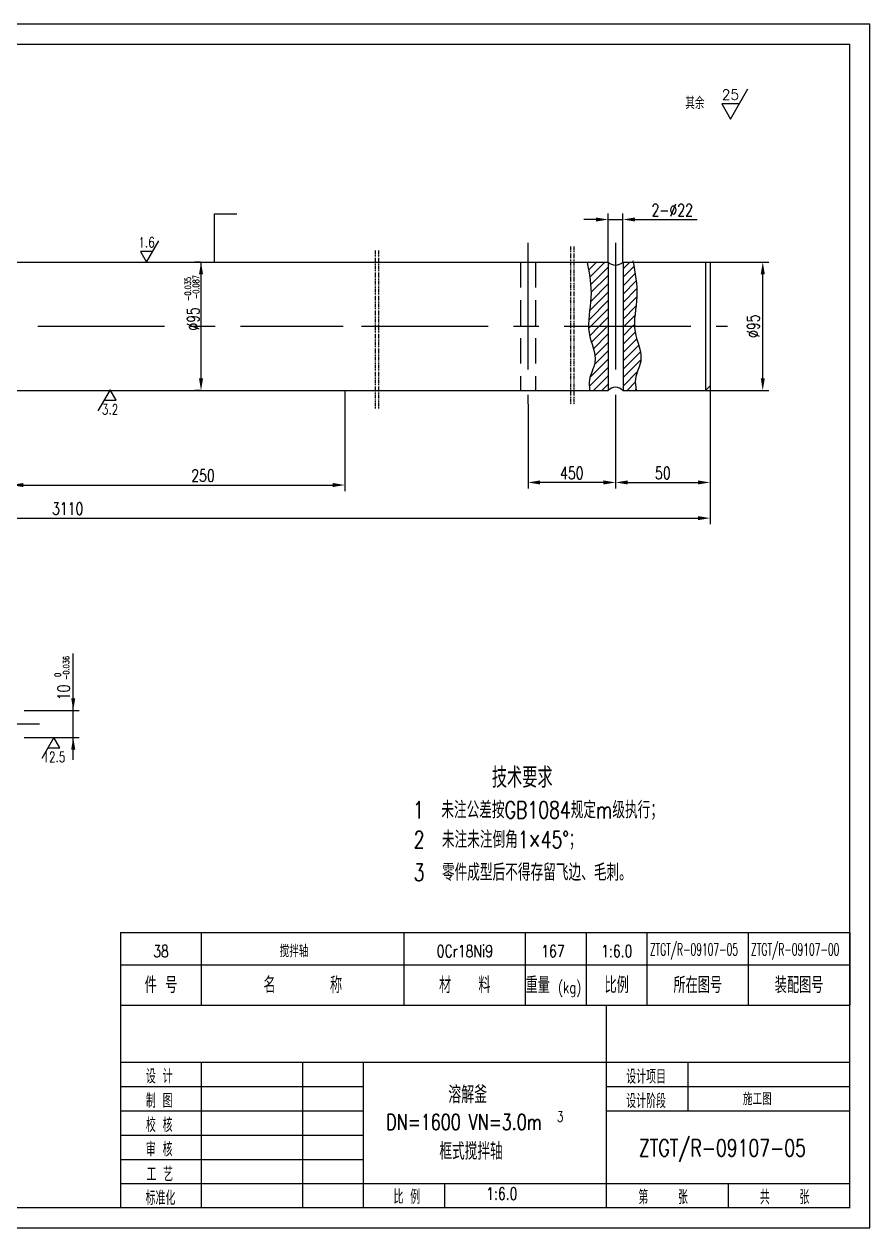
# Model space of a CAD drawing. Extents: x 6109 to 86747, y -17046 to 6992.
# Drawn here: x 43714 to 44967, y -6480 to -4698 of the extents above; entities that cross this region are included whole.
import ezdxf
from ezdxf.enums import TextEntityAlignment as Align

# ---------------------------------------------------------------- set-up
doc = ezdxf.new("R2010")
doc.units = 0
doc.header["$LTSCALE"] = 150
doc.header["$MEASUREMENT"] = 0
for name, pattern in [('CENTER', [2, 1.25, -0.25, 0.25, -0.25]), ('HIDDEN2', [0.1875, 0.125, -0.0625]), ('PHANTOM2', [1.25, 0.625, -0.125, 0.125, -0.125, 0.125, -0.125])]:
    doc.linetypes.add(name, pattern=pattern)
doc.layers.get('0').update_dxf_attribs({"linetype": 'CONTINUOUS'})
doc.layers.get('DEFPOINTS').update_dxf_attribs({"linetype": 'CONTINUOUS'})
for name, color, linetype in [('1', 7, 'CONTINUOUS'), ('3', 7, 'CONTINUOUS'), ('8', 12, 'CONTINUOUS'), ('BZ', 7, 'CONTINUOUS'), ('HGJ', 1, 'CONTINUOUS'), ('HGJY', 7, 'CONTINUOUS'), ('K1', 4, 'CONTINUOUS'), ('MXB', 7, 'CONTINUOUS')]:
    doc.layers.add(name, color=color, linetype=linetype)
doc.styles.add('HZ', font='txt', dxfattribs={"width": 0.75, "bigfont": 'hztxt'})
doc.styles.add('HZFS', font='simplex.shx', dxfattribs={"width": 0.75, "bigfont": 'hzfs.shx'})
doc.styles.get("Standard").update_dxf_attribs({"font": 'txt', "width": 0.75, "bigfont": 'hztxt.shx'})
doc.dimstyles.get("Standard").update_dxf_attribs({"dimtxt": 0.18, "dimasz": 0.18, "dimexe": 0.18, "dimexo": 0.0625, "dimgap": 0.09, "dimtad": 0, "dimtih": 1, "dimtoh": 1, "dimdec": 4, "dimzin": 0, "dimdsep": 46, "dimtxsty": 'Standard', "dimcen": 0.09, "dimadec": 0, "dimazin": 0, "dimtfac": 1, "dimtdec": 4, "dimtofl": 0, "dimtmove": 0, "dimatfit": 3, "dimfxl": 1, "dimtolj": 1, "dimtzin": 0, "dimarcsym": 0})
pattern_1 = [(45, (20363.713, -11726.219), (-6.1871843, 6.1871843), [])]

# ---------------------------------------------------------------- blocks, each defined once
blk = doc.blocks.new('*D380')
at = {"color": 0, "lineweight": -2}
for p, q in [((44730.1, -5234), (44730.1, -5385.4)), ((44590.1, -5260.4), (44590.1, -5385.4)), ((44608.1, -5376.4), (44712.1, -5376.4))]:
    blk.add_line(p, q, dxfattribs=at)
at = {"color": 0}
for points in [[(44608.1, -5373.4), (44608.1, -5379.4), (44590.1, -5376.4)], [(44712.1, -5373.4), (44712.1, -5379.4), (44730.1, -5376.4)]]:
    blk.add_solid(points, dxfattribs=at)
at = {"layer": 'DEFPOINTS', "color": 0}
for p in [(44730.1, -5233.3), (44590.1, -5259.8), (44730.1, -5376.4)]:
    blk.add_point(p, dxfattribs=at)
at = {"color": 0, "insert": (44660.1, -5362.4), "char_height": 18, "attachment_point": 5, "style": 'HZFS'}
blk.add_mtext('\\A1;50', dxfattribs=at)
blk = doc.blocks.new('*D377')
at = {"color": 0, "lineweight": -2}
for p, q in [((43695, -5240.7), (43695, -5389.2)), ((44189, -5240.7), (44189, -5389.2)), ((43713, -5380.2), (44171, -5380.2))]:
    blk.add_line(p, q, dxfattribs=at)
at = {"color": 0}
for points in [[(43713, -5377.2), (43713, -5383.2), (43695, -5380.2)], [(44171, -5377.2), (44171, -5383.2), (44189, -5380.2)]]:
    blk.add_solid(points, dxfattribs=at)
at = {"layer": 'DEFPOINTS', "color": 0}
for p in [(43695, -5240.1), (44189, -5240.1), (44189, -5380.2)]:
    blk.add_point(p, dxfattribs=at)
at = {"color": 0, "insert": (43979, -5366.2), "char_height": 18, "attachment_point": 5, "style": 'HZFS'}
blk.add_mtext('\\A1;250', dxfattribs=at)
blk = doc.blocks.new('*D373')
at = {"color": 0, "lineweight": -2}
for p, q in [((44460.4, -5260.4), (44460.4, -5385.4)), ((44590.1, -5303.5), (44590.1, -5385.4)), ((44572.1, -5376.4), (44478.4, -5376.4))]:
    blk.add_line(p, q, dxfattribs=at)
at = {"color": 0}
for points in [[(44478.4, -5373.4), (44478.4, -5379.4), (44460.4, -5376.4)], [(44572.1, -5373.4), (44572.1, -5379.4), (44590.1, -5376.4)]]:
    blk.add_solid(points, dxfattribs=at)
at = {"layer": 'DEFPOINTS', "color": 0}
for p in [(44460.4, -5259.8), (44590.1, -5302.9), (44460.4, -5376.4)]:
    blk.add_point(p, dxfattribs=at)
at = {"color": 0, "insert": (44525.3, -5362.4), "char_height": 18, "attachment_point": 5, "style": 'HZFS'}
blk.add_mtext('\\A1;450', dxfattribs=at)
blk = doc.blocks.new('*D362')
at = {"color": 0, "lineweight": -2}
for p, q in [((44730.1, -5319.7), (44730.1, -5438.2)), ((42827, -5369.1), (42827, -5438.2)), ((42845, -5429.2), (44712.1, -5429.2))]:
    blk.add_line(p, q, dxfattribs=at)
at = {"color": 0}
for points in [[(42845, -5426.2), (42845, -5432.2), (42827, -5429.2)], [(44712.1, -5426.2), (44712.1, -5432.2), (44730.1, -5429.2)]]:
    blk.add_solid(points, dxfattribs=at)
at = {"layer": 'DEFPOINTS', "color": 0}
for p in [(44730.1, -5319.1), (42827, -5368.5), (44730.1, -5429.2)]:
    blk.add_point(p, dxfattribs=at)
at = {"color": 0, "insert": (43778.6, -5415.2), "char_height": 18, "attachment_point": 5, "style": 'HZFS'}
blk.add_mtext('\\A1;3110', dxfattribs=at)
blk = doc.blocks.new('*D379')
at = {"color": 0, "lineweight": -2}
for p, q in [((44691.1, -5050.1), (44817.1, -5050.1)), ((44808.1, -5222.1), (44808.1, -5068.1)), ((44706.3, -5240.1), (44817.1, -5240.1))]:
    blk.add_line(p, q, dxfattribs=at)
at = {"color": 0}
for points in [[(44805.1, -5068.1), (44811.1, -5068.1), (44808.1, -5050.1)], [(44805.1, -5222.1), (44811.1, -5222.1), (44808.1, -5240.1)]]:
    blk.add_solid(points, dxfattribs=at)
at = {"layer": 'DEFPOINTS', "color": 0}
for p in [(44690.4, -5050.1), (44808.1, -5050.1), (44705.6, -5240.1)]:
    blk.add_point(p, dxfattribs=at)
at = {"color": 0, "insert": (44794.1, -5145.1), "char_height": 18, "attachment_point": 5, "rotation": 90, "style": 'HZFS'}
blk.add_mtext('\\A1;%%c95', dxfattribs=at)
blk = doc.blocks.new('*D374')
at = {"color": 0, "lineweight": -2}
for p, q in [((44561.1, -4987.2), (44543.1, -4987.2)), ((44579.1, -5049.5), (44579.1, -4978.2)), ((44579.1, -4987.2), (44601.1, -4987.2)), ((44601.1, -5049.5), (44601.1, -4978.2)), ((44619.1, -4987.2), (44710.8, -4987.2))]:
    blk.add_line(p, q, dxfattribs=at)
at = {"color": 0}
for points in [[(44561.1, -4984.2), (44561.1, -4990.2), (44579.1, -4987.2)], [(44619.1, -4984.2), (44619.1, -4990.2), (44601.1, -4987.2)]]:
    blk.add_solid(points, dxfattribs=at)
at = {"layer": 'DEFPOINTS', "color": 0}
for p in [(44601.1, -4987.2), (44579.1, -5050.1), (44601.1, -5050.1)]:
    blk.add_point(p, dxfattribs=at)
at = {"color": 0, "insert": (44674, -4973.2), "char_height": 18, "attachment_point": 5, "style": 'HZFS'}
blk.add_mtext('\\A1;2-%%C22', dxfattribs=at)
blk = doc.blocks.new('BORDER')
for p, q in [((1, 1), (0, 1)), ((0, 1), (0, 0)), ((1, 0), (1, 1)), ((0, 0), (1, 0))]:
    blk.add_line(p, q)

msp = doc.modelspace()

# ---------------------------------------------------------------- hatches: boundary and pattern name
h = msp.add_hatch()
h.set_pattern_fill('ANSI31', color=256, scale=70, style=0)
h.set_pattern_definition(pattern_1)
edge = h.paths.add_edge_path()
edge.add_line((44616.17768, -5050.11725), (44601.14447, -5050.11725))
edge.add_line((44601.14447, -5050.11725), (44601.14447, -5145.11725))
edge.add_line((44601.14447, -5145.11725), (44618.11555, -5145.11725))
edge.add_spline(control_points=[(44618.11555, -5145.11725), (44617.4506, -5130.4683), (44624.98638, -5098.64494), (44619.33365, -5067.09646), (44616.17768, -5050.11725)], knot_values=[1.5678021213, 1.5678021213, 1.5678021213, 1.5678021213, 45.5899563437, 96.9093938391, 96.9093938391, 96.9093938391, 96.9093938391], degree=3, periodic=0)
edge = h.paths.add_edge_path()
edge.add_line((44579.14447, -5050.11725), (44547.89101, -5050.11725))
edge.add_spline(control_points=[(44547.89101, -5050.11725), (44551.13868, -5067.61576), (44556.99405, -5099.16453), (44549.73857, -5130.98185), (44550.08592, -5145.11725)], knot_values=[0, 0, 0, 0, 52.8872396168, 95.352580078, 95.352580078, 95.352580078, 95.352580078], degree=3, periodic=0)
edge.add_line((44550.08592, -5145.11725), (44579.14447, -5145.11725))
edge.add_line((44579.14447, -5145.11725), (44579.14447, -5050.11725))
h = msp.add_hatch()
h.set_pattern_fill('ANSI31', color=256, scale=70, style=0)
h.set_pattern_definition(pattern_1)
edge = h.paths.add_edge_path()
edge.add_line((44618.11555, -5145.11725), (44601.14447, -5145.11725))
edge.add_line((44601.14447, -5145.11725), (44601.14447, -5240.11725))
edge.add_line((44601.14447, -5240.11725), (44620.80086, -5240.11725))
edge.add_spline(control_points=[(44620.80086, -5240.11725), (44619.8155, -5234.37186), (44617.27247, -5219.54406), (44634.55296, -5191.89847), (44619.99207, -5165.47831), (44618.2429, -5147.92294), (44618.11555, -5145.11725)], knot_values=[96.9093938391, 96.9093938391, 96.9093938391, 96.9093938391, 114.0390541073, 141.1179057254, 185.4737544267, 193.9052514823, 193.9052514823, 193.9052514823, 193.9052514823], degree=3, periodic=0)
edge = h.paths.add_edge_path()
edge.add_line((44579.14447, -5145.11725), (44550.08592, -5145.11725))
edge.add_spline(control_points=[(44550.08592, -5145.11725), (44550.16762, -5148.44205), (44551.6893, -5166.52117), (44566.31637, -5193.47364), (44550.01802, -5220.56534), (44551.12209, -5234.89524), (44551.52443, -5240.11725)], knot_values=[95.352580078, 95.352580078, 95.352580078, 95.352580078, 105.3408908947, 149.6967395961, 176.7755912141, 192.3012860395, 192.3012860395, 192.3012860395, 192.3012860395], degree=3, periodic=0)
edge.add_line((44551.52443, -5240.11725), (44579.14447, -5240.11725))
edge.add_line((44579.14447, -5240.11725), (44579.14447, -5145.11725))

# ---------------------------------------------------------------- linework, layer by layer
for p, q in [((44966.84904, -4697.88561), (42446.84904, -4697.88561)), ((44966.84904, -6479.88561), (44966.84904, -4697.88561)), ((43996.11754, -4978.89831), (44029.13343, -4978.89831)), ((43976.10389, -5222.11725), (43976.10389, -5050.11725)), ((44936.84904, -6042.36739), (44936.84904, -6150.36739)), ((42446.84904, -6479.88561), (44966.84904, -6479.88561))]:
    msp.add_line(p, q)
at = {"color": 0, "linetype": 'ByBlock'}
for p, q in [((43996.11754, -5050.11725), (43996.11754, -4978.89831)), ((43975.47889, -5050.11725), (43967.10389, -5050.11725)), ((43975.47889, -5240.11725), (43967.10389, -5240.11725)), ((43786.8318, -5787.08272), (43786.8318, -5629.5681)), ((43714.31258, -5713.76057), (43795.8318, -5713.76057)), ((43714.31258, -5753.76057), (43795.8318, -5753.76057))]:
    msp.add_line(p, q, dxfattribs=at)
at = {"linetype": 'CENTER'}
for p, q in [((44460.37415, -5021.61725), (44460.37415, -5259.79922)), ((44590.14447, -5021.61725), (44590.14447, -5259.79922)), ((43734.53979, -5145.11725), (44145.03234, -5145.11725)), ((44145.03234, -5145.11725), (44186.40853, -5145.11725)), ((44213.99867, -5145.11725), (44755.963, -5145.11725)), ((43549.4773, -5733.76057), (43754.41616, -5733.76057))]:
    msp.add_line(p, q, dxfattribs=at)
at = {"color": 7, "linetype": 'PHANTOM2', "ltscale": 0.06}
for p, q in [((44234.09386, -5032.94523), (44234.09386, -5267.22692)), ((44239.16253, -5032.94523), (44239.16253, -5267.22692)), ((44523.14441, -5027.27091), (44523.14441, -5261.5526)), ((44528.21308, -5027.27091), (44528.21308, -5261.5526))]:
    msp.add_line(p, q, dxfattribs=at)
at = {"color": 1}
for p, q in [((43694.98986, -5050.11725), (44114.10383, -5050.11725)), ((44113.98986, -5050.11725), (44579.14447, -5050.11725)), ((44579.14447, -5050.11725), (44579.14447, -5240.11725)), ((44600.75306, -5050.11725), (44730.14447, -5050.11725)), ((44601.14447, -5050.11725), (44601.14447, -5240.11725)), ((44723.36137, -5050.11725), (44723.36137, -5240.11725)), ((44730.14447, -5050.11725), (44730.14447, -5233.33415)), ((44723.36137, -5240.11725), (44730.14447, -5233.33415)), ((43694.98986, -5240.11725), (44129.62775, -5240.11725)), ((44113.98986, -5240.11725), (44579.14447, -5240.11725)), ((44600.75306, -5240.11725), (44723.36137, -5240.11725))]:
    msp.add_line(p, q, dxfattribs=at)
at = {"linetype": 'HIDDEN2', "ltscale": 2}
for p, q in [((44449.37415, -5050.11725), (44449.37415, -5240.11725)), ((44471.37415, -5050.11725), (44471.37415, -5240.11725))]:
    msp.add_line(p, q, dxfattribs=at)
at = {"color": 1}
for centre, start, end in [((44589.94877, -5039.51464), 224.46019963, 315.53980037), ((44589.94877, -5250.71986), 44.46019963, 135.53980037)]:
    msp.add_arc(centre, 15.13764, start, end, dxfattribs=at)
for points in [[(44547.89101, -5050.11725), (44553.60066, -5102.69538), (44551.00537, -5155.08479), (44559.31041, -5198.6562), (44551.52443, -5224.59155), (44551.52443, -5240.11725)], [(44615.88822, -5048.56112), (44621.59788, -5101.13925), (44619.00258, -5153.52865), (44627.30762, -5197.10006), (44619.52164, -5223.03542), (44620.80086, -5240.11725)]]:
    msp.add_spline(points, degree=3)
at = {"color": 0, "linetype": 'ByBlock'}
for points in [[(43973.10389, -5068.11725), (43979.10389, -5068.11725), (43976.10389, -5050.11725)], [(43973.10389, -5222.11725), (43979.10389, -5222.11725), (43976.10389, -5240.11725)], [(43783.8318, -5695.76057), (43789.8318, -5695.76057), (43786.8318, -5713.76057)], [(43783.8318, -5771.76057), (43789.8318, -5771.76057), (43786.8318, -5753.76057)]]:
    msp.add_solid(points, dxfattribs=at)
at = {"layer": '1', "color": 1}
for q in [(43856.84904, -6450.36739), (44936.84904, -6150.36739)]:
    msp.add_line((43856.84904, -6150.36739), q, dxfattribs=at)
at = {"layer": '3'}
for p, q in [((44576.84904, -6450.36739), (44576.84904, -6150.36739)), ((43856.84904, -6234.36739), (44936.84904, -6234.36739)), ((43976.84904, -6450.36739), (43976.84904, -6234.36739)), ((44126.84904, -6450.36739), (44126.84904, -6234.36739)), ((44216.84904, -6450.36739), (44216.84904, -6234.36739)), ((44697.13342, -6234.36739), (44697.13342, -6306.36739)), ((43856.84904, -6270.36739), (44216.84904, -6270.36739)), ((44576.84904, -6270.36739), (44936.84904, -6270.36739)), ((43856.84904, -6306.36739), (44216.84904, -6306.36739)), ((44576.84904, -6306.36739), (44936.84904, -6306.36739)), ((43856.84904, -6342.36739), (44216.84904, -6342.36739)), ((43856.84904, -6378.36739), (44216.84904, -6378.36739)), ((43856.84904, -6414.36739), (44936.84904, -6414.36739)), ((44336.84904, -6414.36739), (44336.84904, -6450.36739)), ((44756.84904, -6414.36739), (44756.84904, -6450.36739))]:
    msp.add_line(p, q, dxfattribs=at)
at = {"layer": 'BZ'}
for points in [[(44773.18372, -4816.00895), (44747.26372, -4816.00895), (44760.22372, -4838.45633), (44786.14372, -4793.56157)], [(43904.40696, -5034.52879), (43886.40696, -5034.52879), (43895.40696, -5050.11725), (43913.40696, -5018.94033)], [(43832.49534, -5254.68565), (43850.49534, -5254.68565), (43841.49534, -5239.09719), (43823.49534, -5270.27411)], [(43749.21491, -5769.34902), (43767.21491, -5769.34902), (43758.21491, -5753.76057), (43740.21491, -5784.93748)]]:
    msp.add_lwpolyline(points, dxfattribs=at)
at = {"layer": 'DEFPOINTS', "color": 0, "linetype": 'ByBlock'}
for p in [(43976.10389, -5050.11725), (43976.10389, -5050.11725), (43976.10389, -5240.11725), (43786.8318, -5713.76057)]:
    msp.add_point(p, dxfattribs=at)
at = {"layer": 'HGJ'}
for q in [(44936.84904, -6042.36739), (43856.84904, -6150.36739)]:
    msp.add_line((43856.84904, -6042.36739), q, dxfattribs=at)
at = {"layer": 'HGJY'}
for p, q in [((43976.84904, -6150.36739), (43976.84904, -6042.36739)), ((44276.84904, -6150.36739), (44276.84904, -6042.36739)), ((44456.84904, -6150.36739), (44456.84904, -6042.36739)), ((44546.84904, -6150.36739), (44546.84904, -6042.36739)), ((44636.84904, -6150.36739), (44636.84904, -6042.36739)), ((44786.84904, -6150.36739), (44786.84904, -6042.36739)), ((43856.84904, -6090.36739), (44936.84904, -6090.36739))]:
    msp.add_line(p, q, dxfattribs=at)
at = {"layer": 'K1', "const_width": 2.4}
msp.add_lwpolyline([(44936.84904, -6449.88561), (44936.84904, -4727.88561), (42596.84904, -4727.88561), (42596.84904, -6449.88561)], close=True, dxfattribs=at)

# ---------------------------------------------------------------- block references
at = {"xscale": 2520, "yscale": 1782, "zscale": 2520}
msp.add_blockref('BORDER', (42446.84904, -6479.88561), dxfattribs=at)

# ---------------------------------------------------------------- texts
at = {"color": 0, "width": 0.75}
msp.add_text('-0.087', height=9, rotation=90, dxfattribs=at).set_placement((43973.11018, -5104.97384))
at = {"style": 'HZFS', "width": 0.75}
for s, height, p in [('3', 15.36, (44503.33378, -6322.69098)), ('DN=1600 VN=3.0m', 23.04, (44250.52138, -6334.61631))]:
    msp.add_text(s, height=height, dxfattribs=at).set_placement(p)
at = {"color": 0, "linetype": 'ByBlock', "insert": (44707.509, -4814.77985), "char_height": 18, "attachment_point": 5, "style": 'HZ'}
msp.add_mtext('其余', dxfattribs=at)
at = {"color": 0, "linetype": 'ByBlock', "attachment_point": 5, "rotation": 90}
for s, insert, char_height in [('-0.035', (43956.68556, -5089.98091), 9), ('\\A1;∅95', (43964.54122, -5134.34385), 18), ('-0.036', (43776.41312, -5650.96048), 9), ('0', (43763.89046, -5661.18026), 9), ('10', (43772.56225, -5687.16854), 18)]:
    msp.add_mtext(s, dxfattribs=dict(at, insert=insert, char_height=char_height))
at = {"layer": '8', "color": 7, "style": 'HZFS', "width": 0.7}
for s, p in [('设 计', (43894.49216, -6266.06752)), ('设计项目', (44605.93414, -6266.52373)), ('制 图', (43894.49216, -6302.06752)), ('设计阶段', (44605.93414, -6302.52373)), ('校 核', (43894.49216, -6338.06752)), ('审 核', (43894.49216, -6374.06752)), ('工 艺', (43895.32714, -6410.9275)), ('标准化', (43893.97769, -6446.06752)), ('比 例', (44261.15175, -6444.36739)), ('第    张', (44623.9398, -6444.77366)), ('共    张', (44803.9398, -6444.77366))]:
    msp.add_text(s, height=21, dxfattribs=at).set_placement(p)
at = {"layer": 'BZ', "style": 'HZFS'}
msp.add_text('25', height=15, dxfattribs=at).set_placement((44760.27108, -4809.88251), align=Align.CENTER)
at = {"layer": 'BZ', "style": 'HZFS', "width": 0.75}
for s, p in [('1.6', (43895.40696, -5028.52879)), ('3.2', (43841.49534, -5275.68565)), ('12.5', (43758.21491, -5790.34902))]:
    msp.add_text(s, height=15, dxfattribs=at).set_placement(p, align=Align.CENTER)
at = {"layer": 'HGJY', "style": 'HZFS', "width": 0.75}
for s, p in [('件 号', (43916.84904, -6132.36739)), ('名      称', (44126.84904, -6132.36739)), ('材   料', (44366.84904, -6132.36739)), ('比例', (44591.84904, -6132.36739)), ('所在图号', (44711.84904, -6132.36739)), ('装配图号', (44861.84904, -6132.36739))]:
    msp.add_text(s, height=24, dxfattribs=at).set_placement(p, align=Align.CENTER)
for s, height, p in [('重量', 24, (44456.84904, -6132.36739)), ('(kg)', 16.8, (44504.84904, -6132.36739)), ('溶解釜', 25.58976, (44342.23706, -6295.34905))]:
    msp.add_text(s, height=height, dxfattribs=at).set_placement(p)
at = {"layer": 'MXB', "style": 'HZFS'}
for s, height, width, p in [('技术要求', 30, 0.75, (44406.84973, -5828.27429)), ('1  未注公差按GB1084规定m级执行；', 25, 0.75, (44290.17409, -5873.6556)), ('2  未注未注倒角1×45%%D；', 25, 0.75, (44291.09541, -5917.58292)), ('3  零件成型后不得存留飞边、毛刺。', 25, 0.75, (44291.09541, -5966.07829)), ('ZTGT/R-09107-05', 18, 0.55, (44640.84642, -6076.65131)), ('ZTGT/R-09107-00', 18, 0.55, (44790.84642, -6076.65131)), ('ZTGT/R-09107-05', 25, 0.75, (44624.55841, -6373.94497))]:
    msp.add_text(s, height=height, dxfattribs=dict(at, width=width)).set_placement(p)
at = {"layer": 'MXB', "style": 'HZFS', "width": 0.75}
for s, p in [('38', (43916.84904, -6079.14501)), ('搅拌轴', (44113.88289, -6079.14501)), ('0Cr18Ni9', (44366.84904, -6079.14501)), ('167', (44497.33293, -6079.14508)), ('1:6.0', (44591.84904, -6079.14501)), ('施工图', (44800.02373, -6298.0001)), ('1:6.0', (44421.61899, -6438.2396))]:
    msp.add_text(s, height=18, dxfattribs=at).set_placement(p, align=Align.CENTER)
msp.add_text('框式搅拌轴', height=25, dxfattribs=at).set_placement((44376.00522, -6365.19005), align=Align.MIDDLE)

# ---------------------------------------------------------------- dimensions: what is measured, and where the dimension line sits
for base, p1, p2, text, picture, middle in [((44601.14447, -4987.18733), (44579.14447, -5050.11725), (44601.14447, -5050.11725), '2-%%C22', '*D374', (44673.9659, -4973.18733)), ((44730.14447, -5376.41684), (44590.14447, -5259.79922), (44730.14447, -5233.33415), '50', '*D380', (44660.14447, -5362.41684)), ((44460.37415, -5376.41684), (44590.14447, -5302.89176), (44460.37415, -5259.79922), '450', '*D373', (44525.25931, -5362.41684)), ((44730.14447, -5429.23302), (42826.98986, -5368.49044), (44730.14447, -5319.11027), '3110', '*D362', (43778.56716, -5415.23302))]:
    dim = msp.add_linear_dim(base=base, p1=p1, p2=p2, text=text, dimstyle='Standard', override={"dimtxt": 18, "dimasz": 18, "dimexe": 9, "dimexo": 0.625, "dimgap": 5, "dimtad": 1, "dimtih": 0, "dimtoh": 0, "dimzin": 8, "dimlunit": 6, "dimtxsty": 'HZFS', "dimcen": 2.5, "dimtofl": 1})
    dim.commit()
    dim.dimension.update_dxf_attribs({"geometry": picture, "text_midpoint": middle})
dim = msp.add_linear_dim(base=(44808.14159, -5050.11725), p1=(44705.64499, -5240.11725), p2=(44690.4357, -5050.11725), angle=90, text='%%c95', dimstyle='Standard', override={"dimtxt": 18, "dimasz": 18, "dimexe": 9, "dimexo": 0.625, "dimgap": 5, "dimtad": 1, "dimtih": 0, "dimtoh": 0, "dimzin": 8, "dimlunit": 6, "dimtxsty": 'HZFS', "dimcen": 2.5, "dimtofl": 1})
dim.commit()
dim.dimension.update_dxf_attribs({"geometry": '*D379', "text_midpoint": (44794.14159, -5145.11725)})
dim = msp.add_linear_dim(base=(44188.98986, -5380.18437), p1=(43694.98986, -5240.11725), p2=(44188.98986, -5240.11725), text='250', dimstyle='Standard', override={"dimtxt": 18, "dimasz": 18, "dimexe": 9, "dimexo": 0.625, "dimgap": 5, "dimtad": 1, "dimtih": 0, "dimtoh": 0, "dimzin": 8, "dimlunit": 6, "dimtxsty": 'HZFS', "dimcen": 2.5, "dimtofl": 1})
dim.commit()
dim.dimension.update_dxf_attribs({"geometry": '*D377', "text_midpoint": (43978.98986, -5380.18437), "dimtype": 160})

doc.saveas('drawing.dxf')
